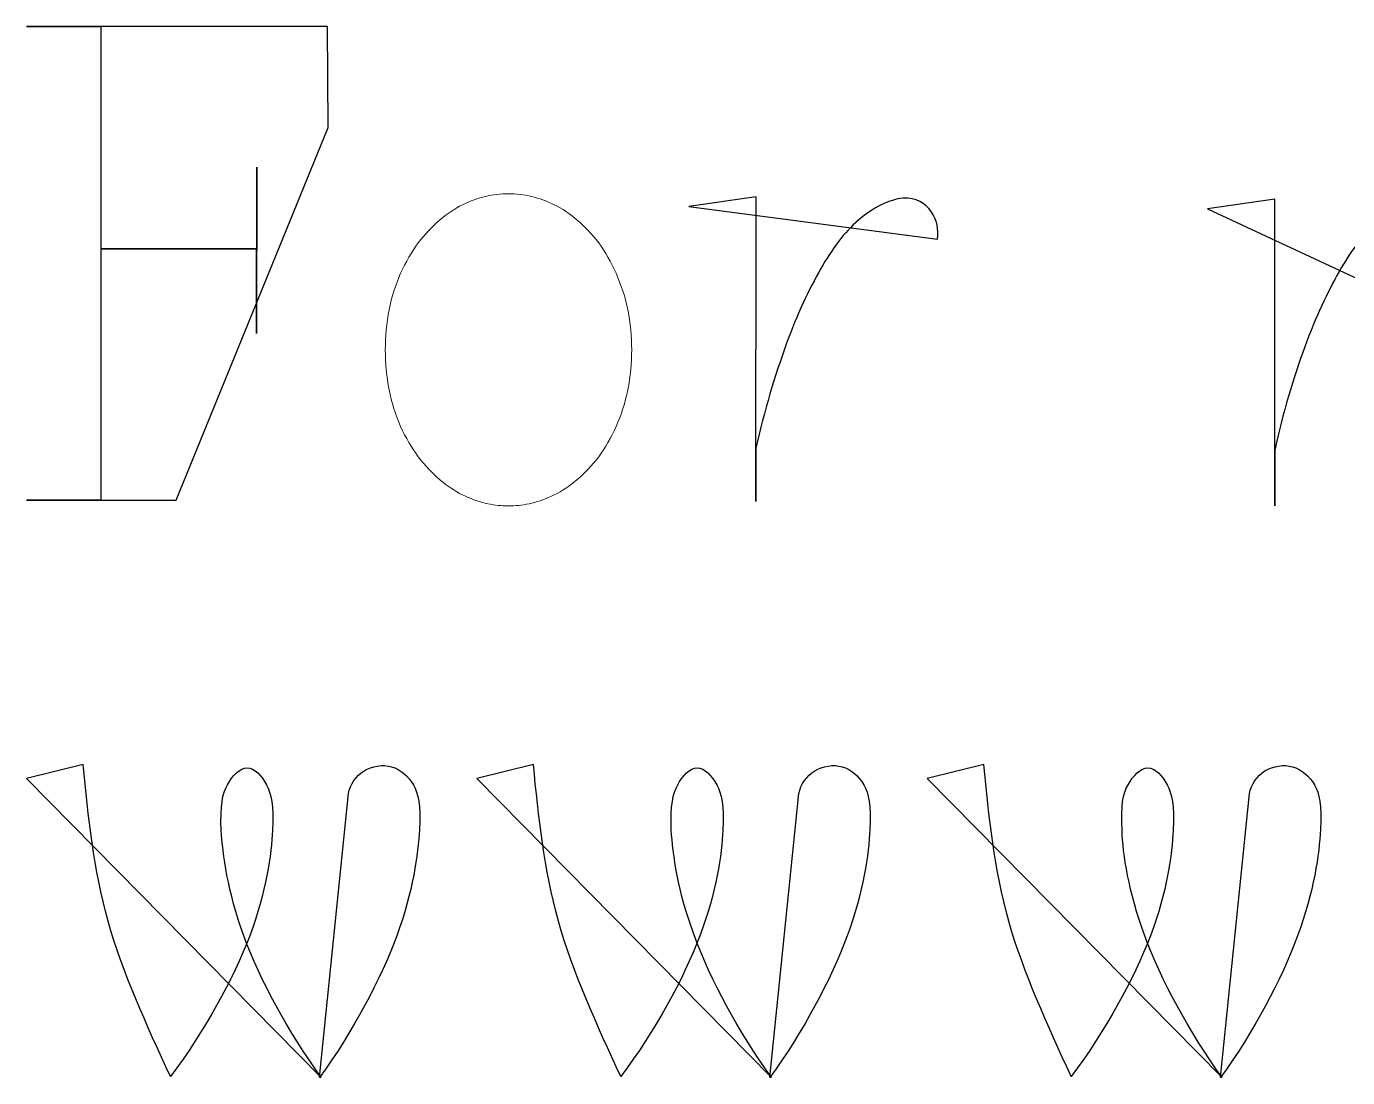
# Model space of a CAD drawing. Header units: centimetres. Extents: x -9.8 to 9.8, y -7 to 7.
# Drawn here: x -9.836 to -9.05, y 4.652 to 5.277 of the extents above; entities that cross this region are included whole.
import ezdxf

# ---------------------------------------------------------------- set-up
doc = ezdxf.new("R2010")
doc.units = ezdxf.units.CM
doc.header["$MEASUREMENT"] = 0
doc.layers.add('Layer 1', color=7, linetype='Continuous')

msp = doc.modelspace()

# ---------------------------------------------------------------- linework, layer by layer
at = {"layer": 'Layer 1', "color": 7}
for points, knots in [([(-9.74726, 4.99511), (-9.74726, 4.99511), (-9.8364, 4.99511), (-9.8364, 4.99511), (-9.8364, 4.99511), (-9.8364, 4.99511), (-9.79203, 4.99511), (-9.79203, 4.99511), (-9.79203, 4.99511), (-9.79203, 4.99511), (-9.79203, 5.14468), (-9.79203, 5.14468), (-9.79203, 5.14468), (-9.79203, 5.14468), (-9.69943, 5.14468), (-9.69943, 5.14468), (-9.69943, 5.14468), (-9.69943, 5.14468), (-9.69943, 5.09438), (-9.69943, 5.09438), (-9.69943, 5.09438), (-9.69943, 5.09438), (-9.69924, 5.19325), (-9.69924, 5.19325), (-9.69924, 5.19325), (-9.69924, 5.19325), (-9.69924, 5.14468), (-9.69924, 5.14468), (-9.69924, 5.14468), (-9.69924, 5.14468), (-9.79203, 5.14468), (-9.79203, 5.14468), (-9.79203, 5.14468), (-9.79203, 5.14468), (-9.79203, 5.27707), (-9.79203, 5.27707), (-9.79203, 5.27707), (-9.79203, 5.27707), (-9.8364, 5.27707), (-9.8364, 5.27707), (-9.8364, 5.27707), (-9.8364, 5.27707), (-9.65715, 5.27707), (-9.65715, 5.27707), (-9.65715, 5.27707), (-9.65715, 5.27707), (-9.65675, 5.21686), (-9.65675, 5.21686), (-9.65675, 5.21686), (-9.65675, 5.21686), (-9.74726, 4.99511), (-9.74726, 4.99511)], [0, 0, 0, 0, 0.071429, 0.071429, 0.071429, 0.071429, 0.142857, 0.142857, 0.142857, 0.142857, 0.214286, 0.214286, 0.214286, 0.214286, 0.285714, 0.285714, 0.285714, 0.285714, 0.357143, 0.357143, 0.357143, 0.357143, 0.428571, 0.428571, 0.428571, 0.428571, 0.5, 0.5, 0.5, 0.5, 0.571429, 0.571429, 0.571429, 0.571429, 0.642857, 0.642857, 0.642857, 0.642857, 0.714286, 0.714286, 0.714286, 0.714286, 0.785714, 0.785714, 0.785714, 0.785714, 0.857143, 0.857143, 0.857143, 0.857143, 1, 1, 1, 1]), ([(-9.44207, 5.17), (-9.44207, 5.17), (-9.40206, 5.17572), (-9.40206, 5.17572), (-9.40206, 5.17572), (-9.40206, 5.17572), (-9.40225, 4.99437), (-9.40225, 4.99437), (-9.40225, 4.99437), (-9.40225, 4.99437), (-9.40225, 5.0262), (-9.40225, 5.0262), (-9.40225, 5.0262), (-9.3973, 5.04829), (-9.39082, 5.06964), (-9.38415, 5.08793), (-9.38415, 5.08793), (-9.37767, 5.10603), (-9.37063, 5.1205), (-9.36378, 5.1327), (-9.36378, 5.1327), (-9.35674, 5.14471), (-9.34968, 5.15461), (-9.34111, 5.16186), (-9.34111, 5.16186), (-9.33254, 5.16929), (-9.32243, 5.17424), (-9.31463, 5.17482), (-9.31463, 5.17482), (-9.30682, 5.17538), (-9.30129, 5.17157), (-9.29786, 5.16701), (-9.29786, 5.16701), (-9.29442, 5.16188), (-9.29328, 5.15614), (-9.29424, 5.15045), (-9.29424, 5.15045), (-9.29424, 5.15045), (-9.44207, 5.17), (-9.44207, 5.17)], [0, 0, 0, 0, 0.090909, 0.090909, 0.090909, 0.090909, 0.181818, 0.181818, 0.181818, 0.181818, 0.272727, 0.272727, 0.272727, 0.272727, 0.363636, 0.363636, 0.363636, 0.363636, 0.454545, 0.454545, 0.454545, 0.454545, 0.545455, 0.545455, 0.545455, 0.545455, 0.636364, 0.636364, 0.636364, 0.636364, 0.727273, 0.727273, 0.727273, 0.727273, 0.818182, 0.818182, 0.818182, 0.818182, 1, 1, 1, 1]), ([(-9.13346, 5.16849), (-9.13346, 5.16849), (-9.09345, 5.17421), (-9.09345, 5.17421), (-9.09345, 5.17421), (-9.09345, 5.17421), (-9.09345, 4.99191), (-9.09345, 4.99191), (-9.09345, 4.99191), (-9.09345, 4.99191), (-9.09345, 5.02467), (-9.09345, 5.02467), (-9.09345, 5.02467), (-9.08869, 5.04676), (-9.08221, 5.0683), (-9.07554, 5.0864), (-9.07554, 5.0864), (-9.06906, 5.10431), (-9.06202, 5.11897), (-9.05514, 5.13117), (-9.05514, 5.13117), (-9.0481, 5.14337), (-9.04104, 5.15308), (-9.03247, 5.16033), (-9.03247, 5.16033), (-9.0239, 5.16776), (-9.01379, 5.17271), (-9.0058, 5.17348), (-9.0058, 5.17348), (-8.99799, 5.17406), (-8.99228, 5.17044), (-8.98884, 5.16435), (-8.98884, 5.16435), (-8.9854, 5.15805), (-8.9858, 5.14967), (-8.9858, 5.14168), (-8.9858, 5.14168), (-8.9858, 5.14168), (-8.9858, 4.99195), (-8.9858, 4.99195), (-8.9858, 4.99195), (-8.9858, 4.99195), (-8.9858, 5.02529), (-8.9858, 5.02529), (-8.9858, 5.02529), (-8.98067, 5.04701), (-8.97418, 5.06852), (-8.96752, 5.08646), (-8.96752, 5.08646), (-8.96104, 5.10437), (-8.954, 5.11903), (-8.94694, 5.13123), (-8.94694, 5.13123), (-8.94009, 5.14343), (-8.93302, 5.15314), (-8.92445, 5.16039), (-8.92445, 5.16039), (-8.91588, 5.16782), (-8.90559, 5.17277), (-8.89778, 5.17354), (-8.89778, 5.17354), (-8.88997, 5.17412), (-8.88426, 5.1705), (-8.88063, 5.16441), (-8.88063, 5.16441), (-8.87719, 5.15811), (-8.8774, 5.14973), (-8.8774, 5.14174), (-8.8774, 5.14174), (-8.8774, 5.14174), (-8.87759, 5.01315), (-8.87759, 5.01315), (-8.87759, 5.01315), (-8.87759, 5.00743), (-8.8774, 5.00095), (-8.87436, 4.99714), (-8.87436, 4.99714), (-8.87111, 4.99293), (-8.86616, 4.9918), (-8.86044, 4.9941), (-8.86044, 4.9941), (-8.85491, 4.99659), (-8.84882, 5.00267), (-8.84367, 5.00915), (-8.84367, 5.00915), (-8.83851, 5.01524), (-8.83452, 5.02116), (-8.8311, 5.02762), (-8.8311, 5.02762), (-8.8311, 5.02762), (-9.13346, 5.16849), (-9.13346, 5.16849)], [0, 0, 0, 0, 0.041667, 0.041667, 0.041667, 0.041667, 0.083333, 0.083333, 0.083333, 0.083333, 0.125, 0.125, 0.125, 0.125, 0.166667, 0.166667, 0.166667, 0.166667, 0.208333, 0.208333, 0.208333, 0.208333, 0.25, 0.25, 0.25, 0.25, 0.291667, 0.291667, 0.291667, 0.291667, 0.333333, 0.333333, 0.333333, 0.333333, 0.375, 0.375, 0.375, 0.375, 0.416667, 0.416667, 0.416667, 0.416667, 0.458333, 0.458333, 0.458333, 0.458333, 0.5, 0.5, 0.5, 0.5, 0.541667, 0.541667, 0.541667, 0.541667, 0.583333, 0.583333, 0.583333, 0.583333, 0.625, 0.625, 0.625, 0.625, 0.666667, 0.666667, 0.666667, 0.666667, 0.708333, 0.708333, 0.708333, 0.708333, 0.75, 0.75, 0.75, 0.75, 0.791667, 0.791667, 0.791667, 0.791667, 0.833333, 0.833333, 0.833333, 0.833333, 0.875, 0.875, 0.875, 0.875, 0.916667, 0.916667, 0.916667, 0.916667, 1, 1, 1, 1]), ([(-9.44207, 5.17), (-9.44207, 5.17), (-9.44207, 5.17), (-9.44207, 5.17), (-9.44207, 5.17), (-9.44207, 5.17), (-9.44207, 5.17), (-9.44207, 5.17)], [0, 0, 0, 0, 0.333333, 0.333333, 0.333333, 0.333333, 1, 1, 1, 1]), ([(-9.13346, 5.16849), (-9.13346, 5.16849), (-9.13346, 5.16849), (-9.13346, 5.16849), (-9.13346, 5.16849), (-9.13346, 5.16849), (-9.13346, 5.16849), (-9.13346, 5.16849)], [0, 0, 0, 0, 0.333333, 0.333333, 0.333333, 0.333333, 1, 1, 1, 1]), ([(-9.8364, 4.82959), (-9.8364, 4.82959), (-9.80269, 4.83795), (-9.80269, 4.83795), (-9.80269, 4.83795), (-9.79965, 4.80691), (-9.79639, 4.77567), (-9.78782, 4.74479), (-9.78782, 4.74479), (-9.77906, 4.71391), (-9.76496, 4.68306), (-9.75067, 4.65219), (-9.75067, 4.65219), (-9.7303, 4.67944), (-9.71352, 4.70971), (-9.70344, 4.73601), (-9.70344, 4.73601), (-9.69352, 4.76231), (-9.69069, 4.78459), (-9.68992, 4.79888), (-9.68992, 4.79888), (-9.68915, 4.81375), (-9.69069, 4.8206), (-9.69354, 4.82576), (-9.69354, 4.82576), (-9.6964, 4.83148), (-9.70079, 4.83584), (-9.70497, 4.83584), (-9.70497, 4.83584), (-9.70936, 4.83584), (-9.71373, 4.83145), (-9.7168, 4.82576), (-9.7168, 4.82576), (-9.71966, 4.8206), (-9.72119, 4.81375), (-9.72042, 4.79888), (-9.72042, 4.79888), (-9.71965, 4.78459), (-9.71661, 4.76231), (-9.70708, 4.73601), (-9.70708, 4.73601), (-9.69737, 4.70955), (-9.6806, 4.67923), (-9.66099, 4.65163), (-9.66099, 4.65163), (-9.66099, 4.65163), (-9.8364, 4.82959), (-9.8364, 4.82959)], [0, 0, 0, 0, 0.076923, 0.076923, 0.076923, 0.076923, 0.153846, 0.153846, 0.153846, 0.153846, 0.230769, 0.230769, 0.230769, 0.230769, 0.307692, 0.307692, 0.307692, 0.307692, 0.384615, 0.384615, 0.384615, 0.384615, 0.461538, 0.461538, 0.461538, 0.461538, 0.538462, 0.538462, 0.538462, 0.538462, 0.615385, 0.615385, 0.615385, 0.615385, 0.692308, 0.692308, 0.692308, 0.692308, 0.769231, 0.769231, 0.769231, 0.769231, 0.846154, 0.846154, 0.846154, 0.846154, 1, 1, 1, 1]), ([(-9.66191, 4.65165), (-9.64209, 4.67927), (-9.62571, 4.70957), (-9.616, 4.73587), (-9.616, 4.73587), (-9.60629, 4.76233), (-9.60325, 4.78463), (-9.60248, 4.79929), (-9.60248, 4.79929), (-9.60171, 4.81376), (-9.60325, 4.82062), (-9.6061, 4.82577), (-9.6061, 4.82577), (-9.60914, 4.83111), (-9.61372, 4.8349), (-9.61906, 4.83662), (-9.61906, 4.83662), (-9.6244, 4.83794), (-9.63068, 4.83718), (-9.63544, 4.83413), (-9.63544, 4.83413), (-9.6402, 4.83109), (-9.64364, 4.82614), (-9.64478, 4.82061), (-9.64478, 4.82061), (-9.64478, 4.82061), (-9.66191, 4.65165), (-9.66191, 4.65165)], [0, 0, 0, 0, 0.125, 0.125, 0.125, 0.125, 0.25, 0.25, 0.25, 0.25, 0.375, 0.375, 0.375, 0.375, 0.5, 0.5, 0.5, 0.5, 0.625, 0.625, 0.625, 0.625, 0.75, 0.75, 0.75, 0.75, 1, 1, 1, 1]), ([(-9.56838, 4.82959), (-9.56838, 4.82959), (-9.53467, 4.83795), (-9.53467, 4.83795), (-9.53467, 4.83795), (-9.53163, 4.80691), (-9.52837, 4.77567), (-9.5198, 4.74479), (-9.5198, 4.74479), (-9.51104, 4.71391), (-9.49694, 4.68306), (-9.48265, 4.65219), (-9.48265, 4.65219), (-9.46228, 4.67944), (-9.4455, 4.70971), (-9.43561, 4.73601), (-9.43561, 4.73601), (-9.4255, 4.76231), (-9.42265, 4.78459), (-9.4219, 4.79888), (-9.4219, 4.79888), (-9.42113, 4.81375), (-9.42267, 4.8206), (-9.42552, 4.82576), (-9.42552, 4.82576), (-9.42856, 4.83148), (-9.43277, 4.83584), (-9.43714, 4.83584), (-9.43714, 4.83584), (-9.44151, 4.83584), (-9.4459, 4.83145), (-9.44876, 4.82576), (-9.44876, 4.82576), (-9.45162, 4.8206), (-9.45315, 4.81375), (-9.45257, 4.79888), (-9.45257, 4.79888), (-9.45162, 4.78459), (-9.44876, 4.76231), (-9.43884, 4.73601), (-9.43884, 4.73601), (-9.42913, 4.70955), (-9.41275, 4.67923), (-9.39293, 4.65163), (-9.39293, 4.65163), (-9.39293, 4.65163), (-9.56838, 4.82959), (-9.56838, 4.82959)], [0, 0, 0, 0, 0.076923, 0.076923, 0.076923, 0.076923, 0.153846, 0.153846, 0.153846, 0.153846, 0.230769, 0.230769, 0.230769, 0.230769, 0.307692, 0.307692, 0.307692, 0.307692, 0.384615, 0.384615, 0.384615, 0.384615, 0.461538, 0.461538, 0.461538, 0.461538, 0.538462, 0.538462, 0.538462, 0.538462, 0.615385, 0.615385, 0.615385, 0.615385, 0.692308, 0.692308, 0.692308, 0.692308, 0.769231, 0.769231, 0.769231, 0.769231, 0.846154, 0.846154, 0.846154, 0.846154, 1, 1, 1, 1]), ([(-9.39386, 4.65165), (-9.37404, 4.67927), (-9.35766, 4.70957), (-9.34795, 4.73587), (-9.34795, 4.73587), (-9.33824, 4.76233), (-9.33499, 4.78463), (-9.33443, 4.79929), (-9.33443, 4.79929), (-9.33348, 4.81376), (-9.33501, 4.82062), (-9.33805, 4.82577), (-9.33805, 4.82577), (-9.34091, 4.83111), (-9.34548, 4.8349), (-9.3508, 4.83662), (-9.3508, 4.83662), (-9.35614, 4.83794), (-9.36242, 4.83718), (-9.36718, 4.83413), (-9.36718, 4.83413), (-9.37194, 4.83109), (-9.37557, 4.82614), (-9.37671, 4.82061), (-9.37671, 4.82061), (-9.37671, 4.82061), (-9.39386, 4.65165), (-9.39386, 4.65165)], [0, 0, 0, 0, 0.125, 0.125, 0.125, 0.125, 0.25, 0.25, 0.25, 0.25, 0.375, 0.375, 0.375, 0.375, 0.5, 0.5, 0.5, 0.5, 0.625, 0.625, 0.625, 0.625, 0.75, 0.75, 0.75, 0.75, 1, 1, 1, 1]), ([(-9.30033, 4.82959), (-9.30033, 4.82959), (-9.26662, 4.83795), (-9.26662, 4.83795), (-9.26662, 4.83795), (-9.26358, 4.80691), (-9.26032, 4.77567), (-9.25175, 4.74479), (-9.25175, 4.74479), (-9.24299, 4.71391), (-9.2287, 4.68306), (-9.2146, 4.65219), (-9.2146, 4.65219), (-9.19423, 4.67944), (-9.17745, 4.70971), (-9.16735, 4.73601), (-9.16735, 4.73601), (-9.15745, 4.76231), (-9.1546, 4.78459), (-9.15383, 4.79888), (-9.15383, 4.79888), (-9.15306, 4.81375), (-9.1546, 4.8206), (-9.15745, 4.82576), (-9.15745, 4.82576), (-9.16031, 4.83148), (-9.16467, 4.83584), (-9.16888, 4.83584), (-9.16888, 4.83584), (-9.17327, 4.83584), (-9.17764, 4.83145), (-9.18071, 4.82576), (-9.18071, 4.82576), (-9.18375, 4.8206), (-9.1851, 4.81375), (-9.18433, 4.79888), (-9.18433, 4.79888), (-9.18377, 4.78459), (-9.18052, 4.76231), (-9.17081, 4.73601), (-9.17081, 4.73601), (-9.1611, 4.70955), (-9.14451, 4.67923), (-9.12472, 4.65163), (-9.12472, 4.65163), (-9.12472, 4.65163), (-9.30033, 4.82959), (-9.30033, 4.82959)], [0, 0, 0, 0, 0.076923, 0.076923, 0.076923, 0.076923, 0.153846, 0.153846, 0.153846, 0.153846, 0.230769, 0.230769, 0.230769, 0.230769, 0.307692, 0.307692, 0.307692, 0.307692, 0.384615, 0.384615, 0.384615, 0.384615, 0.461538, 0.461538, 0.461538, 0.461538, 0.538462, 0.538462, 0.538462, 0.538462, 0.615385, 0.615385, 0.615385, 0.615385, 0.692308, 0.692308, 0.692308, 0.692308, 0.769231, 0.769231, 0.769231, 0.769231, 0.846154, 0.846154, 0.846154, 0.846154, 1, 1, 1, 1]), ([(-9.12565, 4.65165), (-9.10583, 4.67927), (-9.08945, 4.70957), (-9.07993, 4.73587), (-9.07993, 4.73587), (-9.07001, 4.76233), (-9.06697, 4.78463), (-9.0662, 4.79929), (-9.0662, 4.79929), (-9.06543, 4.81376), (-9.06678, 4.82062), (-9.06982, 4.82577), (-9.06982, 4.82577), (-9.07286, 4.83111), (-9.07744, 4.8349), (-9.08278, 4.83662), (-9.08278, 4.83662), (-9.08812, 4.83794), (-9.09421, 4.83718), (-9.09934, 4.83413), (-9.09934, 4.83413), (-9.10392, 4.83109), (-9.10733, 4.82614), (-9.10849, 4.82061), (-9.10849, 4.82061), (-9.10849, 4.82061), (-9.12565, 4.65165), (-9.12565, 4.65165)], [0, 0, 0, 0, 0.125, 0.125, 0.125, 0.125, 0.25, 0.25, 0.25, 0.25, 0.375, 0.375, 0.375, 0.375, 0.5, 0.5, 0.5, 0.5, 0.625, 0.625, 0.625, 0.625, 0.75, 0.75, 0.75, 0.75, 1, 1, 1, 1]), ([(-9.8364, 4.82959), (-9.8364, 4.82959), (-9.8364, 4.82959), (-9.8364, 4.82959), (-9.8364, 4.82959), (-9.8364, 4.82959), (-9.8364, 4.82959), (-9.8364, 4.82959)], [0, 0, 0, 0, 0.333333, 0.333333, 0.333333, 0.333333, 1, 1, 1, 1]), ([(-9.56838, 4.82959), (-9.56838, 4.82959), (-9.56838, 4.82959), (-9.56838, 4.82959), (-9.56838, 4.82959), (-9.56838, 4.82959), (-9.56838, 4.82959), (-9.56838, 4.82959)], [0, 0, 0, 0, 0.333333, 0.333333, 0.333333, 0.333333, 1, 1, 1, 1]), ([(-9.30033, 4.82959), (-9.30033, 4.82959), (-9.30033, 4.82959), (-9.30033, 4.82959), (-9.30033, 4.82959), (-9.30033, 4.82959), (-9.30033, 4.82959), (-9.30033, 4.82959)], [0, 0, 0, 0, 0.333333, 0.333333, 0.333333, 0.333333, 1, 1, 1, 1]), ([(-9.66191, 4.65165), (-9.66191, 4.65165), (-9.66191, 4.65165), (-9.66191, 4.65165), (-9.66191, 4.65165), (-9.66191, 4.65165), (-9.66191, 4.65165), (-9.66191, 4.65165)], [0, 0, 0, 0, 0.333333, 0.333333, 0.333333, 0.333333, 1, 1, 1, 1]), ([(-9.39386, 4.65165), (-9.39386, 4.65165), (-9.39386, 4.65165), (-9.39386, 4.65165), (-9.39386, 4.65165), (-9.39386, 4.65165), (-9.39386, 4.65165), (-9.39386, 4.65165)], [0, 0, 0, 0, 0.333333, 0.333333, 0.333333, 0.333333, 1, 1, 1, 1]), ([(-9.12565, 4.65165), (-9.12565, 4.65165), (-9.12565, 4.65165), (-9.12565, 4.65165), (-9.12565, 4.65165), (-9.12565, 4.65165), (-9.12565, 4.65165), (-9.12565, 4.65165)], [0, 0, 0, 0, 0.333333, 0.333333, 0.333333, 0.333333, 1, 1, 1, 1])]:
    msp.add_open_spline(points, degree=3, knots=knots, dxfattribs=at)
at = {"layer": 'Layer 1', "color": 9, "lineweight": 0}
for points, knots in [([(-9.74726, 4.99511), (-9.74726, 4.99511), (-9.8364, 4.99511), (-9.8364, 4.99511), (-9.8364, 4.99511), (-9.8364, 4.99511), (-9.79203, 4.99511), (-9.79203, 4.99511), (-9.79203, 4.99511), (-9.79203, 4.99511), (-9.79203, 5.14468), (-9.79203, 5.14468), (-9.79203, 5.14468), (-9.79203, 5.14468), (-9.69943, 5.14468), (-9.69943, 5.14468), (-9.69943, 5.14468), (-9.69943, 5.14468), (-9.69943, 5.09438), (-9.69943, 5.09438), (-9.69943, 5.09438), (-9.69943, 5.09438), (-9.69924, 5.19325), (-9.69924, 5.19325), (-9.69924, 5.19325), (-9.69924, 5.19325), (-9.69924, 5.14468), (-9.69924, 5.14468), (-9.69924, 5.14468), (-9.69924, 5.14468), (-9.79203, 5.14468), (-9.79203, 5.14468), (-9.79203, 5.14468), (-9.79203, 5.14468), (-9.79203, 5.27707), (-9.79203, 5.27707), (-9.79203, 5.27707), (-9.79203, 5.27707), (-9.8364, 5.27707), (-9.8364, 5.27707), (-9.8364, 5.27707), (-9.8364, 5.27707), (-9.65715, 5.27707), (-9.65715, 5.27707), (-9.65715, 5.27707), (-9.65715, 5.27707), (-9.65675, 5.21686), (-9.65675, 5.21686), (-9.65675, 5.21686), (-9.74726, 4.99511), (-9.74726, 4.99511)], [0, 0, 0, 0, 0.076923, 0.076923, 0.076923, 0.076923, 0.153846, 0.153846, 0.153846, 0.153846, 0.230769, 0.230769, 0.230769, 0.230769, 0.307692, 0.307692, 0.307692, 0.307692, 0.384615, 0.384615, 0.384615, 0.384615, 0.461538, 0.461538, 0.461538, 0.461538, 0.538462, 0.538462, 0.538462, 0.538462, 0.615385, 0.615385, 0.615385, 0.615385, 0.692308, 0.692308, 0.692308, 0.692308, 0.769231, 0.769231, 0.769231, 0.769231, 0.846154, 0.846154, 0.846154, 0.846154, 1, 1, 1, 1.23951, 1.23951, 1.23951, 1.23951]), ([(-9.44207, 5.17), (-9.44207, 5.17), (-9.40206, 5.17572), (-9.40206, 5.17572), (-9.40206, 5.17572), (-9.40206, 5.17572), (-9.40225, 4.99437), (-9.40225, 4.99437), (-9.40225, 4.99437), (-9.40225, 4.99437), (-9.40225, 5.0262), (-9.40225, 5.0262), (-9.40225, 5.0262), (-9.3973, 5.04829), (-9.39082, 5.06964), (-9.38415, 5.08793), (-9.38415, 5.08793), (-9.37767, 5.10603), (-9.37063, 5.1205), (-9.36378, 5.1327), (-9.36378, 5.1327), (-9.35674, 5.14471), (-9.34968, 5.15461), (-9.34111, 5.16186), (-9.34111, 5.16186), (-9.33254, 5.16929), (-9.32243, 5.17424), (-9.31463, 5.17482), (-9.31463, 5.17482), (-9.30682, 5.17538), (-9.30129, 5.17157), (-9.29786, 5.16701), (-9.29786, 5.16701), (-9.29442, 5.16188), (-9.29328, 5.15614), (-9.29424, 5.15045)], [0, 0, 0, 0, 0.1, 0.1, 0.1, 0.1, 0.2, 0.2, 0.2, 0.2, 0.3, 0.3, 0.3, 0.3, 0.4, 0.4, 0.4, 0.4, 0.5, 0.5, 0.5, 0.5, 0.6, 0.6, 0.6, 0.6, 0.7, 0.7, 0.7, 0.7, 0.8, 0.8, 0.8, 0.8, 1, 1, 1, 1]), ([(-9.13346, 5.16849), (-9.13346, 5.16849), (-9.09345, 5.17421), (-9.09345, 5.17421), (-9.09345, 5.17421), (-9.09345, 5.17421), (-9.09345, 4.99191), (-9.09345, 4.99191), (-9.09345, 4.99191), (-9.09345, 4.99191), (-9.09345, 5.02467), (-9.09345, 5.02467), (-9.09345, 5.02467), (-9.08869, 5.04676), (-9.08221, 5.0683), (-9.07554, 5.0864), (-9.07554, 5.0864), (-9.06906, 5.10431), (-9.06202, 5.11897), (-9.05514, 5.13117), (-9.05514, 5.13117), (-9.0481, 5.14337), (-9.04104, 5.15308), (-9.03247, 5.16033), (-9.03247, 5.16033), (-9.0239, 5.16776), (-9.01379, 5.17271), (-9.0058, 5.17348), (-9.0058, 5.17348), (-8.99799, 5.17406), (-8.99228, 5.17044), (-8.98884, 5.16435), (-8.98884, 5.16435), (-8.9854, 5.15805), (-8.9858, 5.14967), (-8.9858, 5.14168), (-8.9858, 5.14168), (-8.9858, 5.14168), (-8.9858, 4.99195), (-8.9858, 4.99195), (-8.9858, 4.99195), (-8.9858, 4.99195), (-8.9858, 5.02529), (-8.9858, 5.02529), (-8.9858, 5.02529), (-8.98067, 5.04701), (-8.97418, 5.06852), (-8.96752, 5.08646), (-8.96752, 5.08646), (-8.96104, 5.10437), (-8.954, 5.11903), (-8.94694, 5.13123), (-8.94694, 5.13123), (-8.94009, 5.14343), (-8.93302, 5.15314), (-8.92445, 5.16039), (-8.92445, 5.16039), (-8.91588, 5.16782), (-8.90559, 5.17277), (-8.89778, 5.17354), (-8.89778, 5.17354), (-8.88997, 5.17412), (-8.88426, 5.1705), (-8.88063, 5.16441), (-8.88063, 5.16441), (-8.87719, 5.15811), (-8.8774, 5.14973), (-8.8774, 5.14174), (-8.8774, 5.14174), (-8.8774, 5.14174), (-8.87759, 5.01315), (-8.87759, 5.01315), (-8.87759, 5.01315), (-8.87759, 5.00743), (-8.8774, 5.00095), (-8.87436, 4.99714), (-8.87436, 4.99714), (-8.87111, 4.99293), (-8.86616, 4.9918), (-8.86044, 4.9941), (-8.86044, 4.9941), (-8.85491, 4.99659), (-8.84882, 5.00267), (-8.84367, 5.00915), (-8.84367, 5.00915), (-8.83851, 5.01524), (-8.83452, 5.02116), (-8.8311, 5.02762)], [0, 0, 0, 0, 0.043478, 0.043478, 0.043478, 0.043478, 0.086957, 0.086957, 0.086957, 0.086957, 0.130435, 0.130435, 0.130435, 0.130435, 0.173913, 0.173913, 0.173913, 0.173913, 0.217391, 0.217391, 0.217391, 0.217391, 0.26087, 0.26087, 0.26087, 0.26087, 0.304348, 0.304348, 0.304348, 0.304348, 0.347826, 0.347826, 0.347826, 0.347826, 0.391304, 0.391304, 0.391304, 0.391304, 0.434783, 0.434783, 0.434783, 0.434783, 0.478261, 0.478261, 0.478261, 0.478261, 0.521739, 0.521739, 0.521739, 0.521739, 0.565217, 0.565217, 0.565217, 0.565217, 0.608696, 0.608696, 0.608696, 0.608696, 0.652174, 0.652174, 0.652174, 0.652174, 0.695652, 0.695652, 0.695652, 0.695652, 0.73913, 0.73913, 0.73913, 0.73913, 0.782609, 0.782609, 0.782609, 0.782609, 0.826087, 0.826087, 0.826087, 0.826087, 0.869565, 0.869565, 0.869565, 0.869565, 0.913043, 0.913043, 0.913043, 0.913043, 1, 1, 1, 1]), ([(-9.44207, 5.17), (-9.44207, 5.17), (-9.44207, 5.17), (-9.44207, 5.17), (-9.44207, 5.17), (-9.44207, 5.17), (-9.44207, 5.17), (-9.44207, 5.17)], [0, 0, 0, 0, 0.333333, 0.333333, 0.333333, 0.333333, 1, 1, 1, 1]), ([(-9.13346, 5.16849), (-9.13346, 5.16849), (-9.13346, 5.16849), (-9.13346, 5.16849), (-9.13346, 5.16849), (-9.13346, 5.16849), (-9.13346, 5.16849), (-9.13346, 5.16849)], [0, 0, 0, 0, 0.333333, 0.333333, 0.333333, 0.333333, 1, 1, 1, 1]), ([(-9.8364, 4.82959), (-9.8364, 4.82959), (-9.80269, 4.83795), (-9.80269, 4.83795), (-9.80269, 4.83795), (-9.79965, 4.80691), (-9.79639, 4.77567), (-9.78782, 4.74479), (-9.78782, 4.74479), (-9.77906, 4.71391), (-9.76496, 4.68306), (-9.75067, 4.65219), (-9.75067, 4.65219), (-9.7303, 4.67944), (-9.71352, 4.70971), (-9.70344, 4.73601), (-9.70344, 4.73601), (-9.69352, 4.76231), (-9.69069, 4.78459), (-9.68992, 4.79888), (-9.68992, 4.79888), (-9.68915, 4.81375), (-9.69069, 4.8206), (-9.69354, 4.82576), (-9.69354, 4.82576), (-9.6964, 4.83148), (-9.70079, 4.83584), (-9.70497, 4.83584), (-9.70497, 4.83584), (-9.70936, 4.83584), (-9.71373, 4.83145), (-9.7168, 4.82576), (-9.7168, 4.82576), (-9.71966, 4.8206), (-9.72119, 4.81375), (-9.72042, 4.79888), (-9.72042, 4.79888), (-9.71965, 4.78459), (-9.71661, 4.76231), (-9.70708, 4.73601), (-9.70708, 4.73601), (-9.69737, 4.70955), (-9.6806, 4.67923), (-9.66099, 4.65163)], [0, 0, 0, 0, 0.083333, 0.083333, 0.083333, 0.083333, 0.166667, 0.166667, 0.166667, 0.166667, 0.25, 0.25, 0.25, 0.25, 0.333333, 0.333333, 0.333333, 0.333333, 0.416667, 0.416667, 0.416667, 0.416667, 0.5, 0.5, 0.5, 0.5, 0.583333, 0.583333, 0.583333, 0.583333, 0.666667, 0.666667, 0.666667, 0.666667, 0.75, 0.75, 0.75, 0.75, 0.833333, 0.833333, 0.833333, 0.833333, 1, 1, 1, 1]), ([(-9.66191, 4.65165), (-9.64209, 4.67927), (-9.62571, 4.70957), (-9.616, 4.73587), (-9.616, 4.73587), (-9.60629, 4.76233), (-9.60325, 4.78463), (-9.60248, 4.79929), (-9.60248, 4.79929), (-9.60171, 4.81376), (-9.60325, 4.82062), (-9.6061, 4.82577), (-9.6061, 4.82577), (-9.60914, 4.83111), (-9.61372, 4.8349), (-9.61906, 4.83662), (-9.61906, 4.83662), (-9.6244, 4.83794), (-9.63068, 4.83718), (-9.63544, 4.83413), (-9.63544, 4.83413), (-9.6402, 4.83109), (-9.64364, 4.82614), (-9.64478, 4.82061)], [0, 0, 0, 0, 0.142857, 0.142857, 0.142857, 0.142857, 0.285714, 0.285714, 0.285714, 0.285714, 0.428571, 0.428571, 0.428571, 0.428571, 0.571429, 0.571429, 0.571429, 0.571429, 0.714286, 0.714286, 0.714286, 0.714286, 1, 1, 1, 1]), ([(-9.56838, 4.82959), (-9.56838, 4.82959), (-9.53467, 4.83795), (-9.53467, 4.83795), (-9.53467, 4.83795), (-9.53163, 4.80691), (-9.52837, 4.77567), (-9.5198, 4.74479), (-9.5198, 4.74479), (-9.51104, 4.71391), (-9.49694, 4.68306), (-9.48265, 4.65219), (-9.48265, 4.65219), (-9.46228, 4.67944), (-9.4455, 4.70971), (-9.43561, 4.73601), (-9.43561, 4.73601), (-9.4255, 4.76231), (-9.42265, 4.78459), (-9.4219, 4.79888), (-9.4219, 4.79888), (-9.42113, 4.81375), (-9.42267, 4.8206), (-9.42552, 4.82576), (-9.42552, 4.82576), (-9.42856, 4.83148), (-9.43277, 4.83584), (-9.43714, 4.83584), (-9.43714, 4.83584), (-9.44151, 4.83584), (-9.4459, 4.83145), (-9.44876, 4.82576), (-9.44876, 4.82576), (-9.45162, 4.8206), (-9.45315, 4.81375), (-9.45257, 4.79888), (-9.45257, 4.79888), (-9.45162, 4.78459), (-9.44876, 4.76231), (-9.43884, 4.73601), (-9.43884, 4.73601), (-9.42913, 4.70955), (-9.41275, 4.67923), (-9.39293, 4.65163)], [0, 0, 0, 0, 0.083333, 0.083333, 0.083333, 0.083333, 0.166667, 0.166667, 0.166667, 0.166667, 0.25, 0.25, 0.25, 0.25, 0.333333, 0.333333, 0.333333, 0.333333, 0.416667, 0.416667, 0.416667, 0.416667, 0.5, 0.5, 0.5, 0.5, 0.583333, 0.583333, 0.583333, 0.583333, 0.666667, 0.666667, 0.666667, 0.666667, 0.75, 0.75, 0.75, 0.75, 0.833333, 0.833333, 0.833333, 0.833333, 1, 1, 1, 1]), ([(-9.39386, 4.65165), (-9.37404, 4.67927), (-9.35766, 4.70957), (-9.34795, 4.73587), (-9.34795, 4.73587), (-9.33824, 4.76233), (-9.33499, 4.78463), (-9.33443, 4.79929), (-9.33443, 4.79929), (-9.33348, 4.81376), (-9.33501, 4.82062), (-9.33805, 4.82577), (-9.33805, 4.82577), (-9.34091, 4.83111), (-9.34548, 4.8349), (-9.3508, 4.83662), (-9.3508, 4.83662), (-9.35614, 4.83794), (-9.36242, 4.83718), (-9.36718, 4.83413), (-9.36718, 4.83413), (-9.37194, 4.83109), (-9.37557, 4.82614), (-9.37671, 4.82061)], [0, 0, 0, 0, 0.142857, 0.142857, 0.142857, 0.142857, 0.285714, 0.285714, 0.285714, 0.285714, 0.428571, 0.428571, 0.428571, 0.428571, 0.571429, 0.571429, 0.571429, 0.571429, 0.714286, 0.714286, 0.714286, 0.714286, 1, 1, 1, 1]), ([(-9.30033, 4.82959), (-9.30033, 4.82959), (-9.26662, 4.83795), (-9.26662, 4.83795), (-9.26662, 4.83795), (-9.26358, 4.80691), (-9.26032, 4.77567), (-9.25175, 4.74479), (-9.25175, 4.74479), (-9.24299, 4.71391), (-9.2287, 4.68306), (-9.2146, 4.65219), (-9.2146, 4.65219), (-9.19423, 4.67944), (-9.17745, 4.70971), (-9.16735, 4.73601), (-9.16735, 4.73601), (-9.15745, 4.76231), (-9.1546, 4.78459), (-9.15383, 4.79888), (-9.15383, 4.79888), (-9.15306, 4.81375), (-9.1546, 4.8206), (-9.15745, 4.82576), (-9.15745, 4.82576), (-9.16031, 4.83148), (-9.16467, 4.83584), (-9.16888, 4.83584), (-9.16888, 4.83584), (-9.17327, 4.83584), (-9.17764, 4.83145), (-9.18071, 4.82576), (-9.18071, 4.82576), (-9.18375, 4.8206), (-9.1851, 4.81375), (-9.18433, 4.79888), (-9.18433, 4.79888), (-9.18377, 4.78459), (-9.18052, 4.76231), (-9.17081, 4.73601), (-9.17081, 4.73601), (-9.1611, 4.70955), (-9.14451, 4.67923), (-9.12472, 4.65163)], [0, 0, 0, 0, 0.083333, 0.083333, 0.083333, 0.083333, 0.166667, 0.166667, 0.166667, 0.166667, 0.25, 0.25, 0.25, 0.25, 0.333333, 0.333333, 0.333333, 0.333333, 0.416667, 0.416667, 0.416667, 0.416667, 0.5, 0.5, 0.5, 0.5, 0.583333, 0.583333, 0.583333, 0.583333, 0.666667, 0.666667, 0.666667, 0.666667, 0.75, 0.75, 0.75, 0.75, 0.833333, 0.833333, 0.833333, 0.833333, 1, 1, 1, 1]), ([(-9.12565, 4.65165), (-9.10583, 4.67927), (-9.08945, 4.70957), (-9.07993, 4.73587), (-9.07993, 4.73587), (-9.07001, 4.76233), (-9.06697, 4.78463), (-9.0662, 4.79929), (-9.0662, 4.79929), (-9.06543, 4.81376), (-9.06678, 4.82062), (-9.06982, 4.82577), (-9.06982, 4.82577), (-9.07286, 4.83111), (-9.07744, 4.8349), (-9.08278, 4.83662), (-9.08278, 4.83662), (-9.08812, 4.83794), (-9.09421, 4.83718), (-9.09934, 4.83413), (-9.09934, 4.83413), (-9.10392, 4.83109), (-9.10733, 4.82614), (-9.10849, 4.82061)], [0, 0, 0, 0, 0.142857, 0.142857, 0.142857, 0.142857, 0.285714, 0.285714, 0.285714, 0.285714, 0.428571, 0.428571, 0.428571, 0.428571, 0.571429, 0.571429, 0.571429, 0.571429, 0.714286, 0.714286, 0.714286, 0.714286, 1, 1, 1, 1]), ([(-9.8364, 4.82959), (-9.8364, 4.82959), (-9.8364, 4.82959), (-9.8364, 4.82959), (-9.8364, 4.82959), (-9.8364, 4.82959), (-9.8364, 4.82959), (-9.8364, 4.82959)], [0, 0, 0, 0, 0.333333, 0.333333, 0.333333, 0.333333, 1, 1, 1, 1]), ([(-9.56838, 4.82959), (-9.56838, 4.82959), (-9.56838, 4.82959), (-9.56838, 4.82959), (-9.56838, 4.82959), (-9.56838, 4.82959), (-9.56838, 4.82959), (-9.56838, 4.82959)], [0, 0, 0, 0, 0.333333, 0.333333, 0.333333, 0.333333, 1, 1, 1, 1]), ([(-9.30033, 4.82959), (-9.30033, 4.82959), (-9.30033, 4.82959), (-9.30033, 4.82959), (-9.30033, 4.82959), (-9.30033, 4.82959), (-9.30033, 4.82959), (-9.30033, 4.82959)], [0, 0, 0, 0, 0.333333, 0.333333, 0.333333, 0.333333, 1, 1, 1, 1]), ([(-9.66191, 4.65165), (-9.66191, 4.65165), (-9.66191, 4.65165), (-9.66191, 4.65165), (-9.66191, 4.65165), (-9.66191, 4.65165), (-9.66191, 4.65165), (-9.66191, 4.65165)], [0, 0, 0, 0, 0.333333, 0.333333, 0.333333, 0.333333, 1, 1, 1, 1]), ([(-9.39386, 4.65165), (-9.39386, 4.65165), (-9.39386, 4.65165), (-9.39386, 4.65165), (-9.39386, 4.65165), (-9.39386, 4.65165), (-9.39386, 4.65165), (-9.39386, 4.65165)], [0, 0, 0, 0, 0.333333, 0.333333, 0.333333, 0.333333, 1, 1, 1, 1]), ([(-9.12565, 4.65165), (-9.12565, 4.65165), (-9.12565, 4.65165), (-9.12565, 4.65165), (-9.12565, 4.65165), (-9.12565, 4.65165), (-9.12565, 4.65165), (-9.12565, 4.65165)], [0, 0, 0, 0, 0.333333, 0.333333, 0.333333, 0.333333, 1, 1, 1, 1])]:
    msp.add_open_spline(points, degree=3, knots=knots, dxfattribs=at)
at = {"layer": 'Layer 1', "color": 7, "lineweight": 0}
msp.add_open_spline([(-9.54988, 4.99188), (-9.54988, 4.99188), (-9.55121, 4.99188), (-9.55121, 4.99188), (-9.55121, 4.99188), (-9.55521, 4.99188), (-9.55902, 4.99244), (-9.56341, 4.99341), (-9.56341, 4.99341), (-9.5678, 4.99455), (-9.57217, 4.99608), (-9.57693, 4.99836), (-9.57693, 4.99836), (-9.58132, 5.00064), (-9.58608, 5.0037), (-9.59045, 5.00751), (-9.59045, 5.00751), (-9.59484, 5.01113), (-9.59902, 5.01571), (-9.6032, 5.02103), (-9.6032, 5.02103), (-9.60701, 5.02637), (-9.61063, 5.03246), (-9.61368, 5.03894), (-9.61368, 5.03894), (-9.61672, 5.04598), (-9.61902, 5.05323), (-9.62053, 5.06085), (-9.62053, 5.06085), (-9.62206, 5.06866), (-9.62281, 5.07667), (-9.62281, 5.08466), (-9.62281, 5.08466), (-9.62281, 5.09265), (-9.62204, 5.10048), (-9.62053, 5.10847), (-9.62053, 5.10847), (-9.619, 5.11609), (-9.61672, 5.12334), (-9.61368, 5.13019), (-9.61368, 5.13019), (-9.61064, 5.13686), (-9.60701, 5.14294), (-9.6032, 5.14829), (-9.6032, 5.14829), (-9.59902, 5.15363), (-9.59481, 5.158), (-9.59045, 5.16181), (-9.59045, 5.16181), (-9.58151, 5.16943), (-9.57217, 5.17382), (-9.5632, 5.17591), (-9.5632, 5.17591), (-9.55405, 5.178), (-9.54492, 5.178), (-9.53576, 5.17591), (-9.53576, 5.17591), (-9.53137, 5.17477), (-9.52663, 5.17324), (-9.52224, 5.17096), (-9.52224, 5.17096), (-9.51748, 5.16868), (-9.51311, 5.16562), (-9.50853, 5.16181), (-9.50853, 5.16181), (-9.50414, 5.158), (-9.49977, 5.15361), (-9.49578, 5.14829), (-9.49578, 5.14829), (-9.49197, 5.14295), (-9.48835, 5.13686), (-9.48549, 5.13019), (-9.48549, 5.13019), (-9.48245, 5.12334), (-9.47996, 5.11609), (-9.47843, 5.10847), (-9.47843, 5.10847), (-9.4769, 5.10048), (-9.47615, 5.09265), (-9.47615, 5.08466), (-9.47615, 5.08466), (-9.47615, 5.07667), (-9.47692, 5.06865), (-9.47843, 5.06085), (-9.47843, 5.06085), (-9.47996, 5.05323), (-9.48243, 5.04598), (-9.48549, 5.03894), (-9.48549, 5.03894), (-9.48835, 5.03246), (-9.49197, 5.02637), (-9.49578, 5.02103), (-9.49578, 5.02103), (-9.49978, 5.01569), (-9.50417, 5.01111), (-9.50853, 5.00751), (-9.50853, 5.00751), (-9.51311, 5.0037), (-9.51747, 5.00066), (-9.52224, 4.99836), (-9.52224, 4.99836), (-9.52663, 4.99608), (-9.53139, 4.99455), (-9.53558, 4.99341), (-9.53558, 4.99341), (-9.53997, 4.99246), (-9.54397, 4.99188), (-9.54778, 4.99188), (-9.54778, 4.99188), (-9.54778, 4.99188), (-9.54988, 4.99188), (-9.54988, 4.99188)], degree=3, knots=[0, 0, 0, 0, 0.034483, 0.034483, 0.034483, 0.034483, 0.068966, 0.068966, 0.068966, 0.068966, 0.103448, 0.103448, 0.103448, 0.103448, 0.137931, 0.137931, 0.137931, 0.137931, 0.172414, 0.172414, 0.172414, 0.172414, 0.206897, 0.206897, 0.206897, 0.206897, 0.241379, 0.241379, 0.241379, 0.241379, 0.275862, 0.275862, 0.275862, 0.275862, 0.310345, 0.310345, 0.310345, 0.310345, 0.344828, 0.344828, 0.344828, 0.344828, 0.37931, 0.37931, 0.37931, 0.37931, 0.413793, 0.413793, 0.413793, 0.413793, 0.448276, 0.448276, 0.448276, 0.448276, 0.482759, 0.482759, 0.482759, 0.482759, 0.517241, 0.517241, 0.517241, 0.517241, 0.551724, 0.551724, 0.551724, 0.551724, 0.586207, 0.586207, 0.586207, 0.586207, 0.62069, 0.62069, 0.62069, 0.62069, 0.655172, 0.655172, 0.655172, 0.655172, 0.689655, 0.689655, 0.689655, 0.689655, 0.724138, 0.724138, 0.724138, 0.724138, 0.758621, 0.758621, 0.758621, 0.758621, 0.793103, 0.793103, 0.793103, 0.793103, 0.827586, 0.827586, 0.827586, 0.827586, 0.862069, 0.862069, 0.862069, 0.862069, 0.896552, 0.896552, 0.896552, 0.896552, 0.931034, 0.931034, 0.931034, 0.931034, 1, 1, 1, 1], dxfattribs=at)

doc.saveas('drawing.dxf')
